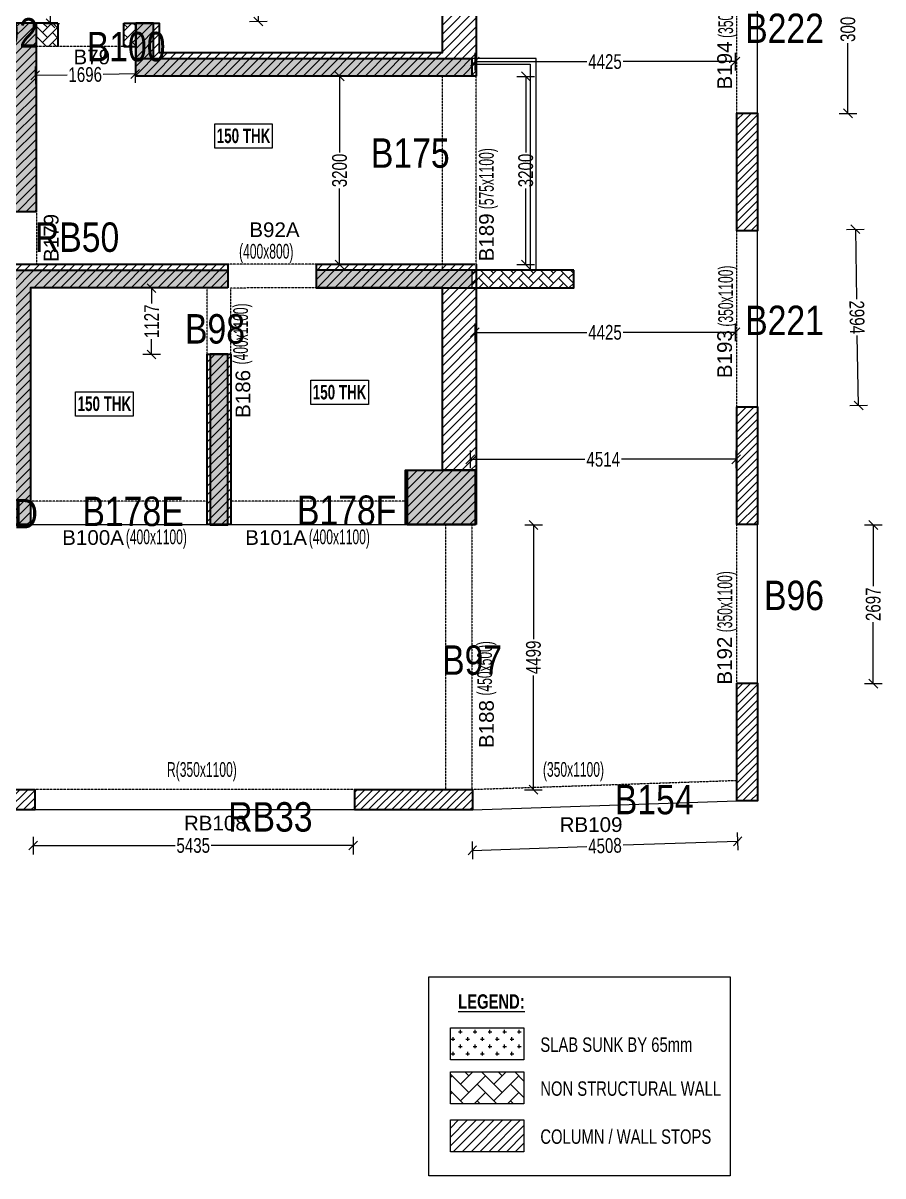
# Model space of a CAD drawing. Header units: millimetres. Extents: x 1 to 72184, y 68 to 60126.
# Drawn here: x 57437 to 72041, y 68 to 19661 of the extents above; entities that cross this region are included whole.
import ezdxf
from ezdxf.enums import TextEntityAlignment as Align

# ---------------------------------------------------------------- set-up
doc = ezdxf.new("R2010")
doc.units = ezdxf.units.MM
doc.linetypes.add('HIDDEN', pattern=[0.375, 0.25, -0.125])
for name, color, linetype, lineweight in [('A-FLOR-IDEN', 11, 'Continuous', 9), ('G-ANNO-TEXT', 231, 'Continuous', 9), ('S-BEAM', 7, 'Continuous', 18), ('S-BEAM-IDEN', 2, 'Continuous', 9), ('S-COL HATCH', 9, 'Continuous', 0), ('S-COLS', 5, 'Continuous', 35), ('S-WALL', 4, 'Continuous', 18)]:
    doc.layers.add(name, color=color, linetype=linetype, lineweight=lineweight)
for name, color, linetype in [('Abhinav working', 6, 'Continuous'), ('Beam Nos', 7, 'Continuous'), ('changes', 7, 'Continuous'), ('SUNK SLAB', 8, 'Continuous')]:
    doc.layers.add(name, color=color, linetype=linetype)
doc.styles.add('Dim.s & Anno.(Misc.)', font='ARIALN.TTF')
doc.styles.add('SC-BBS1', font='SansSerif')
doc.styles.add('SOBHA', font='swisscl.ttf')
doc.styles.add('Swis721 LtCn BT', font='swisscl.ttf', dxfattribs={"width": 0.9, "height": 233.355162})
doc.styles.add('Swis721 LtCn BT_2', font='swisscl.ttf', dxfattribs={"height": 244.992296})
doc.styles.add('Swis721 LtCn BT_B', font='', dxfattribs={"width": 0.9, "height": 246.918336})
doc.styles.get('Swis721 LtCn BT_B').set_extended_font_data('Swis721 LtCn BT', bold=True)
doc.dimstyles.new('S-100', dxfattribs={"dimscale": 100, "dimtxt": 2.5, "dimasz": 1.5, "dimexe": 1.5, "dimexo": 1.5, "dimgap": 0.1, "dimtad": 0, "dimdec": 0, "dimrnd": 0.0005, "dimzin": 0, "dimdsep": 46, "dimtxsty": 'SOBHA', "dimblk": 'OBLIQUE', "dimcen": 0.09, "dimclrd": 8, "dimclre": 8, "dimclrt": 6, "dimadec": 0, "dimazin": 0, "dimtfac": 1, "dimtdec": 0, "dimtofl": 0, "dimtmove": 0, "dimatfit": 3, "dimfxl": 1.5, "dimfxlon": 1, "dimtolj": 1, "dimtzin": 0, "dimlwd": -1, "dimlwe": -1, "dimarcsym": 0})
pattern_1 = [(45, (-31699446.87, 20890861.25), (-75.1300955, 75.1300955), [])]
pattern_2 = [(45, (-31618808, 20746156.34), (0, 169.7056275), [360, -120]), (135, (-31618723.15, 20746241.2), (1e-14, 169.7056275), [360, -120])]
pattern_3 = [(45, (-31682274.25, 21473233.52), (-75.1300955, 75.1300955), [])]
pattern_4 = [(45, (-31215772.29, 20872216.62), (-66.29126074, 66.29126074), [])]

# ---------------------------------------------------------------- blocks, each defined once
blk = doc.blocks.new('A$Cd226b1b4')
at = {"layer": 'S-COL HATCH', "transparency": 33554687}
h = blk.add_hatch(dxfattribs=at)
h.set_pattern_fill('ANSI31', color=256, scale=850)
h.set_pattern_definition(pattern_1)
h.paths.add_polyline_path([(53250, 7625), (53250, 19125), (52675, 19125), (52675, 8025), (47865, 8025), (47865, 8525), (47465, 8525), (47465, 7625)])
h = blk.add_hatch(dxfattribs=at)
h.set_pattern_fill('ANSI31', color=256, scale=850)
h.set_pattern_definition(pattern_1)
h.paths.add_polyline_path([(40425, 5325), (40425, 5725), (45379, 5725), (45379, 8525), (45779, 8525), (45779, 5325)])
at = {"layer": 'S-COLS', "elevation": 0}
blk.add_lwpolyline([(53250, 7625), (47465, 7625), (47465, 8525), (47865, 8525), (47865, 8025), (52675, 8025), (52675, 19125), (53250, 19125)], close=True, dxfattribs=at)
blk.add_lwpolyline([(34625, 5325), (45779, 5325), (45779, 8525), (45379, 8525)], dxfattribs=at)
blk = doc.blocks.new('A$Cbe320e20')
at = {"layer": 'S-COL HATCH', "transparency": 33554687}
h = blk.add_hatch(color=256, dxfattribs=at)
h.dxf.hatch_style = 1
h.paths.add_polyline_path([(32554, -400), (32554, 0), (37509, 0), (37509, 2800), (37909, 2800), (37909, -400)])
at = {"layer": 'S-COL HATCH'}
h = blk.add_hatch(dxfattribs=at)
h.set_pattern_fill('AR-HBONE', color=256, scale=30)
h.set_pattern_definition(pattern_2)
h.paths.add_polyline_path([(37909, 2400), (37909, 2800), (38274, 2800), (38274, 2400), (38185, 2400)])
h = blk.add_hatch(dxfattribs=at)
h.set_pattern_fill('AR-HBONE', color=256, scale=30)
h.set_pattern_definition(pattern_2)
h.paths.add_polyline_path([(39394, 2400), (39394, 2800), (39594, 2800), (39594, 2400)])
at = {"layer": 'S-COL HATCH', "transparency": 33554687}
h = blk.add_hatch(color=256, dxfattribs=at)
h.dxf.hatch_style = 1
h.paths.add_polyline_path([(39894, 2800), (39594, 2800), (39594, 2200), (39894, 2200)])
h = blk.add_hatch(color=256, dxfattribs=at)
h.dxf.hatch_style = 1
h.paths.add_polyline_path([(39594, 2200), (39594, 1900), (45304, 1900), (45304, 2200)])
h = blk.add_hatch(dxfattribs=at)
h.set_pattern_fill('ANSI31', color=256, scale=850)
h.set_pattern_definition(pattern_3)
h.paths.add_polyline_path([(37409, -1299), (41159, -1299), (41159, -1699), (37809, -1699), (37809, -5724), (37409, -5724)])
h = blk.add_hatch(dxfattribs=at)
h.set_pattern_fill('ANSI31', color=256, scale=850)
h.set_pattern_definition(pattern_3)
h.paths.add_polyline_path([(42659, -1299), (44804, -1299), (44804, -1303), (45379, -1303), (45379, -4800), (44804, -4800), (44804, -1699), (42659, -1699)])
h = blk.add_hatch(color=256, dxfattribs=at)
h.dxf.hatch_style = 1
h.paths.add_polyline_path([(37509, -1400), (41159, -1400), (41159, -1700), (37809, -1700), (37809, -5725), (37509, -5725)])
h = blk.add_hatch(color=256, dxfattribs=at)
h.dxf.hatch_style = 1
h.paths.add_polyline_path([(42659, -1400), (45304, -1400), (45304, -1700), (42659, -1700)])
at = {"layer": 'S-COL HATCH'}
h = blk.add_hatch(dxfattribs=at)
h.set_pattern_fill('AR-HBONE', color=256, scale=30)
h.set_pattern_definition([(45, (-31802317.5, 20729084.55), (0, 169.7056275), [360, -120]), (135, (-31802232.65, 20729169.4), (1e-14, 169.7056275), [360, -120])])
h.paths.add_polyline_path([(47034, -1700), (47034, -1400), (45304, -1400), (45304, -1700)])
at = {"layer": 'S-COL HATCH', "transparency": 33554687}
h = blk.add_hatch(dxfattribs=at)
h.set_pattern_fill('ANSI31', color=256, scale=850)
h.set_pattern_definition(pattern_3)
h.paths.add_polyline_path([(40809, -2827), (41205, -2827), (41205, -5724), (40809, -5724)])
h = blk.add_hatch(color=256, dxfattribs=at)
h.dxf.hatch_style = 1
h.paths.add_polyline_path([(40859, -2827), (41159, -2827), (41159, -5725), (40859, -5725)])
h = blk.add_hatch(dxfattribs=at)
h.set_pattern_fill('ANSI31', color=256, scale=850)
h.set_pattern_definition(pattern_3)
h.paths.add_polyline_path([(45379, -4800), (45379, -5724), (44179, -5724), (44179, -4800)])
h = blk.add_hatch(color=256, dxfattribs=at)
h.dxf.hatch_style = 1
h.paths.add_polyline_path([(44209, -5725), (45359, -5725), (45359, -4800), (44209, -4800)])
blk.add_line((45304, -1400), (45304, -1700), dxfattribs=at)
at = {"layer": 'S-COLS'}
for p, q in [((38274, 2800), (37909, 2800)), ((38274, 2800), (38274, 2400)), ((39394, 2400), (39394, 2800)), ((39394, 2800), (39594, 2800)), ((39394, 2400), (39594, 2400)), ((41159, -1299), (41159, -1699)), ((42659, -1299), (42659, -1699)), ((37509, -1400), (41159, -1400)), ((41159, -1400), (41159, -1700)), ((41159, -1700), (37809, -1700)), ((37809, -1700), (37809, -5725)), ((41159, -1700), (37809, -1700)), ((37809, -5724), (37409, -5724)), ((37809, -5724), (37409, -5724)), ((37509, -5725), (37809, -5725)), ((41209, -5724), (40809, -5724)), ((41209, -5724), (40809, -5724))]:
    blk.add_line(p, q, dxfattribs=at)
for points in [[(26754, -400), (37909, -400), (37909, 2800), (37509, 2800)], [(37409, -5724), (37409, -1299), (41159, -1299)], [(42659, -1299), (45354, -1299)], [(45379, -1299), (45379, -4800), (44804, -4800), (44804, -1699), (42659, -1699)], [(40813, -1699), (37809, -1699), (37809, -5724)], [(40809, -5724), (40809, -2827), (41209, -2827), (41209, -5724)]]:
    blk.add_lwpolyline(points, dxfattribs=at)
at = {"layer": 'S-COLS', "color": 5}
blk.add_lwpolyline([(39894, 2800), (39594, 2800), (39594, 2200), (39894, 2200)], close=True, dxfattribs=at)
at = {"layer": 'S-COLS'}
for points in [[(45304, 1900), (39594, 1900), (39594, 2200), (45304, 2200)], [(45359, -5725), (44209, -5725), (44209, -4800), (45359, -4800)]]:
    blk.add_lwpolyline(points, close=True, dxfattribs=at)
at = {"layer": 'S-COLS', "elevation": 0}
for points in [[(47034, -1400), (42659, -1400), (42659, -1700), (47034, -1700)], [(41159, -2827), (40859, -2827), (40859, -5725), (41159, -5725)], [(45379, -5724), (44179, -5724), (44179, -4800), (45379, -4800)]]:
    blk.add_lwpolyline(points, close=True, dxfattribs=at)
at = {"layer": 'S-WALL', "color": 7}
for p, q in [((46394, 2200), (45304, 2200)), ((46394, -1400), (46394, 2200)), ((45304, 2100), (46294, 2100)), ((46294, 2100), (46294, -1400))]:
    blk.add_line(p, q, dxfattribs=at)
blk = doc.blocks.new('_OBLIQUE')
at = {"color": 0, "linetype": 'ByBlock'}
blk.add_line((-0.5, -0.5), (0.5, 0.5), dxfattribs=at)
blk = doc.blocks.new('*D354')
at = {"layer": 'Abhinav working', "color": 8, "transparency": 16777216}
for p, q in [((65034, 12097), (65034, 12397)), ((69548, 12097), (69548, 12397)), ((65034, 12247), (66981, 12247)), ((69548, 12247), (67600, 12247))]:
    blk.add_line(p, q, dxfattribs=at)
at = {"layer": 'Defpoints', "color": 0, "transparency": 16777216}
for p in [(69548, 12247), (65034, 11581), (69548, 11581)]:
    blk.add_point(p, dxfattribs=at)
at = {"layer": 'Abhinav working', "color": 8, "transparency": 16777216, "xscale": 150, "yscale": 150, "zscale": 150, "rotation": 180}
blk.add_blockref('_OBLIQUE', (65034, 12247), dxfattribs=at)
at = {"layer": 'Abhinav working', "color": 8, "transparency": 16777216, "xscale": 150, "yscale": 150, "zscale": 150}
blk.add_blockref('_OBLIQUE', (69548, 12247), dxfattribs=at)
at = {"layer": 'Abhinav working', "color": 6, "transparency": 16777216, "insert": (67291, 12247), "char_height": 250, "attachment_point": 5, "style": 'SOBHA'}
blk.add_mtext('\\A1;4514', dxfattribs=at)
blk = doc.blocks.new('*D355')
at = {"layer": 'Abhinav working', "color": 8, "transparency": 16777216}
for p, q in [((71727, 11132), (72027, 11132)), ((71877, 11132), (71877, 10089)), ((71877, 8435), (71877, 9478)), ((71727, 8435), (72027, 8435))]:
    blk.add_line(p, q, dxfattribs=at)
at = {"layer": 'Defpoints', "color": 0, "transparency": 16777216}
for p in [(69884, 11132, 0), (69884, 8435, 0), (71877, 8435)]:
    blk.add_point(p, dxfattribs=at)
at = {"layer": 'Abhinav working', "color": 8, "transparency": 16777216, "xscale": 150, "yscale": 150, "zscale": 150}
for p, rotation in [((71877, 11132), 90), ((71877, 8435), 270)]:
    blk.add_blockref('_OBLIQUE', p, dxfattribs=dict(at, rotation=rotation))
at = {"layer": 'Abhinav working', "color": 6, "transparency": 16777216, "insert": (71877, 9784), "char_height": 250, "attachment_point": 5, "rotation": 90, "style": 'SOBHA'}
blk.add_mtext('\\A1;2697', dxfattribs=at)
blk = doc.blocks.new('*D356')
at = {"layer": 'Abhinav working', "color": 8, "transparency": 16777216}
for p, q in [((65957, 11131), (66257, 11131)), ((66107, 11131), (66106, 9190)), ((66105, 6632), (66106, 8573)), ((65955, 6632), (66255, 6632))]:
    blk.add_line(p, q, dxfattribs=at)
at = {"layer": 'Defpoints', "color": 0, "transparency": 16777216}
for p in [(65034, 11131), (66107, 11131), (65032, 6632)]:
    blk.add_point(p, dxfattribs=at)
at = {"layer": 'Abhinav working', "color": 8, "transparency": 16777216, "xscale": 150, "yscale": 150, "zscale": 150}
for p, rotation in [((66107, 11131), 89.98044890205801), ((66105, 6632), 269.980448902058)]:
    blk.add_blockref('_OBLIQUE', p, dxfattribs=dict(at, rotation=rotation))
at = {"layer": 'Abhinav working', "color": 6, "transparency": 16777216, "insert": (66106, 8881), "char_height": 250, "attachment_point": 5, "rotation": 89.9804, "style": 'SOBHA'}
blk.add_mtext('\\A1;4499', dxfattribs=at)
blk = doc.blocks.new('*D357')
at = {"layer": 'Abhinav working', "color": 8, "transparency": 16777216}
for p, q in [((59769, 15156), (59469, 15156)), ((59619, 15156), (59619, 14895)), ((59619, 14029), (59619, 14290)), ((59769, 14029), (59469, 14029))]:
    blk.add_line(p, q, dxfattribs=at)
at = {"layer": 'Defpoints', "color": 0, "transparency": 16777216}
for p in [(60538, 15156), (59619, 14029), (60538, 14029)]:
    blk.add_point(p, dxfattribs=at)
at = {"layer": 'Abhinav working', "color": 8, "transparency": 16777216, "xscale": 150, "yscale": 150, "zscale": 150}
for p, rotation in [((59619, 15156), 90), ((59619, 14029), 270)]:
    blk.add_blockref('_OBLIQUE', p, dxfattribs=dict(at, rotation=rotation))
at = {"layer": 'Abhinav working', "color": 6, "transparency": 16777216, "insert": (59619, 14593), "char_height": 250, "attachment_point": 5, "rotation": 90, "style": 'SOBHA'}
blk.add_mtext('\\A1;1127', dxfattribs=at)
blk = doc.blocks.new('*D358')
at = {"layer": 'Abhinav working', "color": 8, "transparency": 16777216}
for p, q in [((61244, 21687), (61544, 21693)), ((61394, 21690), (61408, 20997)), ((61434, 19690), (61421, 20384)), ((61284, 19687), (61584, 19693))]:
    blk.add_line(p, q, dxfattribs=at)
at = {"layer": 'Defpoints', "color": 0, "transparency": 16777216}
for p in [(59284, 21648, 0), (59324, 19648), (61434, 19690)]:
    blk.add_point(p, dxfattribs=at)
at = {"layer": 'Abhinav working', "color": 8, "transparency": 16777216, "xscale": 150, "yscale": 150, "zscale": 150}
for p, rotation in [((61394, 21690), 91.14573770742385), ((61434, 19690), 271.1457377074239)]:
    blk.add_blockref('_OBLIQUE', p, dxfattribs=dict(at, rotation=rotation))
at = {"layer": 'Abhinav working', "color": 6, "transparency": 16777216, "insert": (61414, 20690), "char_height": 250, "attachment_point": 5, "rotation": 271.1457, "style": 'SOBHA'}
blk.add_mtext('\\A1;2000', dxfattribs=at)
blk = doc.blocks.new('*D359')
at = {"layer": 'Abhinav working', "color": 8, "transparency": 16777216}
for p, q in [((57642, 18925), (57646, 18625)), ((59338, 18946), (59341, 18646)), ((57644, 18775), (58188, 18782)), ((59340, 18796), (58796, 18789))]:
    blk.add_line(p, q, dxfattribs=at)
at = {"layer": 'Defpoints', "color": 0, "transparency": 16777216}
for p in [(57638, 19235), (59334, 19256), (59340, 18796)]:
    blk.add_point(p, dxfattribs=at)
at = {"layer": 'Abhinav working', "color": 8, "transparency": 16777216, "xscale": 150, "yscale": 150, "zscale": 150}
for p, rotation in [((57644, 18775), 180.7153729808067), ((59340, 18796), 0.7153729808067574)]:
    blk.add_blockref('_OBLIQUE', p, dxfattribs=dict(at, rotation=rotation))
at = {"layer": 'Abhinav working', "color": 6, "transparency": 16777216, "insert": (58492, 18785), "char_height": 250, "attachment_point": 5, "rotation": 0.7154, "style": 'SOBHA'}
blk.add_mtext('\\A1;1696', dxfattribs=at)
blk = doc.blocks.new('*D360')
at = {"layer": 'Abhinav working', "color": 8, "transparency": 16777216}
for p, q in [((57788, 21656), (58053, 21656)), ((57903, 21656), (57903, 20963)), ((57903, 19656), (57903, 20350)), ((57788, 19656), (58053, 19656))]:
    blk.add_line(p, q, dxfattribs=at)
at = {"layer": 'Defpoints', "color": 0, "transparency": 16777216}
for p in [(57638, 21656, 0), (57638, 19656), (57903, 19656)]:
    blk.add_point(p, dxfattribs=at)
at = {"layer": 'Abhinav working', "color": 8, "transparency": 16777216, "xscale": 150, "yscale": 150, "zscale": 150}
for p, rotation in [((57903, 21656), 90), ((57903, 19656), 270)]:
    blk.add_blockref('_OBLIQUE', p, dxfattribs=dict(at, rotation=rotation))
at = {"layer": 'Abhinav working', "color": 6, "transparency": 16777216, "insert": (57903, 20656), "char_height": 250, "attachment_point": 5, "rotation": 90, "style": 'SOBHA'}
blk.add_mtext('\\A1;2000', dxfattribs=at)
blk = doc.blocks.new('*D402')
at = {"layer": 'Abhinav working', "color": 8, "transparency": 16777216}
for p, q in [((69567, 5904), (69578, 5604)), ((65062, 5751), (65072, 5451)), ((69573, 5754), (67628, 5688)), ((65067, 5601), (67012, 5667))]:
    blk.add_line(p, q, dxfattribs=at)
at = {"layer": 'Defpoints', "color": 0, "transparency": 16777216}
for p in [(65044, 6282), (69549, 6435, 0), (69573, 5754)]:
    blk.add_point(p, dxfattribs=at)
at = {"layer": 'Abhinav working', "color": 8, "transparency": 16777216, "xscale": 150, "yscale": 150, "zscale": 150}
for p, rotation in [((69573, 5754), 1.947673915522362), ((65067, 5601), 181.9476739155224)]:
    blk.add_blockref('_OBLIQUE', p, dxfattribs=dict(at, rotation=rotation))
at = {"layer": 'Abhinav working', "color": 6, "transparency": 16777216, "insert": (67320, 5678), "char_height": 250, "attachment_point": 5, "rotation": 1.9477, "style": 'SOBHA'}
blk.add_mtext('\\A1;4508', dxfattribs=at)
blk = doc.blocks.new('*D441')
at = {"layer": 'Abhinav working', "color": 8, "transparency": 16777216}
for p, q in [((57609, 5833), (57609, 5533)), ((57609, 5683), (60020, 5683)), ((63044, 5683), (60633, 5683)), ((63044, 5833), (63044, 5533))]:
    blk.add_line(p, q, dxfattribs=at)
at = {"layer": 'Defpoints', "color": 0, "transparency": 16777216}
for p in [(57609, 6282, 0), (63044, 6282), (63044, 5683)]:
    blk.add_point(p, dxfattribs=at)
at = {"layer": 'Abhinav working', "color": 8, "transparency": 16777216, "xscale": 150, "yscale": 150, "zscale": 150, "rotation": 180}
blk.add_blockref('_OBLIQUE', (57609, 5683), dxfattribs=at)
at = {"layer": 'Abhinav working', "color": 8, "transparency": 16777216, "xscale": 150, "yscale": 150, "zscale": 150}
blk.add_blockref('_OBLIQUE', (63044, 5683), dxfattribs=at)
at = {"layer": 'Abhinav working', "color": 6, "transparency": 16777216, "insert": (60327, 5683), "char_height": 250, "attachment_point": 5, "style": 'SOBHA'}
blk.add_mtext('\\A1;5435', dxfattribs=at)
blk = doc.blocks.new('*D442')
at = {"layer": 'Abhinav working', "color": 8, "transparency": 16777216}
for p, q in [((71423, 16154), (71723, 16160)), ((71573, 16157), (71594, 14968)), ((71627, 13164), (71606, 14353)), ((71477, 13161), (71777, 13166))]:
    blk.add_line(p, q, dxfattribs=at)
at = {"layer": 'Defpoints', "color": 0, "transparency": 16777216}
for p in [(69830, 16126, 0), (71573, 16157), (69884, 13132, 0)]:
    blk.add_point(p, dxfattribs=at)
at = {"layer": 'Abhinav working', "color": 8, "transparency": 16777216, "xscale": 150, "yscale": 150, "zscale": 150}
for p, rotation in [((71573, 16157), 91.0344192439322), ((71627, 13164), 271.0344192439322)]:
    blk.add_blockref('_OBLIQUE', p, dxfattribs=dict(at, rotation=rotation))
at = {"layer": 'Abhinav working', "color": 6, "transparency": 16777216, "insert": (71600, 14660), "char_height": 250, "attachment_point": 5, "rotation": 271.0344, "style": 'SOBHA'}
blk.add_mtext('\\A1;2994', dxfattribs=at)
blk = doc.blocks.new('*D443')
at = {"layer": 'Abhinav working', "color": 8, "transparency": 16777216}
for p, q in [((71297, 21126), (71597, 21126)), ((71447, 21126), (71447, 19932)), ((71447, 18126), (71447, 19319)), ((71297, 18126), (71597, 18126))]:
    blk.add_line(p, q, dxfattribs=at)
at = {"layer": 'Defpoints', "color": 0, "transparency": 16777216}
for p in [(69884, 21126, 0), (71447, 21126), (69884, 18126, 0)]:
    blk.add_point(p, dxfattribs=at)
at = {"layer": 'Abhinav working', "color": 8, "transparency": 16777216, "xscale": 150, "yscale": 150, "zscale": 150}
for p, rotation in [((71447, 21126), 90), ((71447, 18126), 270)]:
    blk.add_blockref('_OBLIQUE', p, dxfattribs=dict(at, rotation=rotation))
at = {"layer": 'Abhinav working', "color": 6, "transparency": 16777216, "insert": (71447, 19626), "char_height": 250, "attachment_point": 5, "rotation": 90, "style": 'SOBHA'}
blk.add_mtext('\\A1;3000', dxfattribs=at)
blk = doc.blocks.new('*D460')
at = {"layer": 'Abhinav working', "color": 8, "transparency": 16777216}
for p, q in [((65825, 18756), (66125, 18756)), ((65975, 18756), (65975, 17463)), ((65975, 15556), (65975, 16849)), ((65825, 15556), (66125, 15556))]:
    blk.add_line(p, q, dxfattribs=at)
at = {"layer": 'Defpoints', "color": 0, "transparency": 16777216}
for p in [(65109, 18756), (65109, 15556), (65975, 15556)]:
    blk.add_point(p, dxfattribs=at)
at = {"layer": 'Abhinav working', "color": 8, "transparency": 16777216, "xscale": 150, "yscale": 150, "zscale": 150}
for p, rotation in [((65975, 18756), 90), ((65975, 15556), 270)]:
    blk.add_blockref('_OBLIQUE', p, dxfattribs=dict(at, rotation=rotation))
at = {"layer": 'Abhinav working', "color": 6, "transparency": 16777216, "insert": (65975, 17156), "char_height": 250, "attachment_point": 5, "rotation": 90, "style": 'SOBHA'}
blk.add_mtext('\\A1;3200', dxfattribs=at)
blk = doc.blocks.new('*D461')
at = {"layer": 'Abhinav working', "color": 8, "transparency": 16777216}
for p, q in [((65109, 14554), (65109, 14254)), ((69534, 14554), (69534, 14254)), ((65109, 14404), (67013, 14404)), ((69534, 14404), (67629, 14404))]:
    blk.add_line(p, q, dxfattribs=at)
at = {"layer": 'Defpoints', "color": 0, "transparency": 16777216}
for p in [(65109, 14806), (69534, 14806), (69534, 14404)]:
    blk.add_point(p, dxfattribs=at)
at = {"layer": 'Abhinav working', "color": 8, "transparency": 16777216, "xscale": 150, "yscale": 150, "zscale": 150, "rotation": 180}
blk.add_blockref('_OBLIQUE', (65109, 14404), dxfattribs=at)
at = {"layer": 'Abhinav working', "color": 8, "transparency": 16777216, "xscale": 150, "yscale": 150, "zscale": 150}
blk.add_blockref('_OBLIQUE', (69534, 14404), dxfattribs=at)
at = {"layer": 'Abhinav working', "color": 6, "transparency": 16777216, "insert": (67321, 14404), "char_height": 250, "attachment_point": 5, "style": 'SOBHA'}
blk.add_mtext('\\A1;4425', dxfattribs=at)
blk = doc.blocks.new('*D462')
at = {"layer": 'Abhinav working', "color": 8, "transparency": 16777216}
for p, q in [((65109, 19156), (65109, 18856)), ((65109, 19006), (67013, 19006)), ((69534, 19006), (67630, 19006)), ((69534, 19156), (69534, 18856))]:
    blk.add_line(p, q, dxfattribs=at)
at = {"layer": 'Defpoints', "color": 0, "transparency": 16777216}
for p in [(65109, 19306), (69534, 19306), (69534, 19006)]:
    blk.add_point(p, dxfattribs=at)
at = {"layer": 'Abhinav working', "color": 8, "transparency": 16777216, "xscale": 150, "yscale": 150, "zscale": 150, "rotation": 180}
blk.add_blockref('_OBLIQUE', (65109, 19006), dxfattribs=at)
at = {"layer": 'Abhinav working', "color": 8, "transparency": 16777216, "xscale": 150, "yscale": 150, "zscale": 150}
blk.add_blockref('_OBLIQUE', (69534, 19006), dxfattribs=at)
at = {"layer": 'Abhinav working', "color": 6, "transparency": 16777216, "insert": (67321, 19006), "char_height": 250, "attachment_point": 5, "style": 'SOBHA'}
blk.add_mtext('\\A1;4425', dxfattribs=at)
blk = doc.blocks.new('*D304')
at = {"layer": 'Abhinav working', "color": 8, "transparency": 16777216}
for p, q in [((62963, 18756), (62663, 18756)), ((62813, 18756), (62813, 17463)), ((62813, 15556), (62813, 16849)), ((62963, 15556), (62663, 15556))]:
    blk.add_line(p, q, dxfattribs=at)
at = {"layer": 'Defpoints', "color": 0, "transparency": 16777216}
for p in [(64534, 18756), (62813, 15556), (64534, 15556)]:
    blk.add_point(p, dxfattribs=at)
at = {"layer": 'Abhinav working', "color": 8, "transparency": 16777216, "xscale": 150, "yscale": 150, "zscale": 150}
for p, rotation in [((62813, 18756), 90), ((62813, 15556), 270)]:
    blk.add_blockref('_OBLIQUE', p, dxfattribs=dict(at, rotation=rotation))
at = {"layer": 'Abhinav working', "color": 6, "transparency": 16777216, "insert": (62813, 17156), "char_height": 250, "attachment_point": 5, "rotation": 90, "style": 'SOBHA'}
blk.add_mtext('\\A1;3200', dxfattribs=at)

msp = doc.modelspace()

# ---------------------------------------------------------------- hatches: boundary and pattern name
at = {"layer": 'S-COL HATCH', "transparency": 33554687}
h = msp.add_hatch(dxfattribs=at)
h.set_pattern_fill('ANSI31', color=256, scale=750)
h.set_pattern_definition(pattern_4)
h.paths.add_polyline_path([(69560.3, 16130.8), (69910.3, 16130.8), (69910.3, 18130.8), (69560.3, 18130.8)])
h = msp.add_hatch(dxfattribs=at)
h.set_pattern_fill('ANSI31', color=256, scale=750)
h.set_pattern_definition(pattern_4)
h.paths.add_polyline_path([(69560.3, 11137.5), (69910.3, 11137.5), (69910.3, 13137.5), (69560.3, 13137.5)])
h = msp.add_hatch(dxfattribs=at)
h.set_pattern_fill('ANSI31', color=256, scale=750)
h.set_pattern_definition(pattern_4)
h.paths.add_polyline_path([(69560.3, 6440.7), (69910.3, 6440.7), (69910.3, 8440.7), (69560.3, 8440.7)])
h = msp.add_hatch(dxfattribs=at)
h.set_pattern_fill('ANSI31', color=256, scale=750)
h.set_pattern_definition(pattern_4)
h.paths.add_polyline_path([(55635.3, 6637.5), (55635.3, 6287.5), (57635.3, 6287.5), (57635.3, 6637.5)])
h = msp.add_hatch(dxfattribs=at)
h.set_pattern_fill('ANSI31', color=256, scale=750)
h.set_pattern_definition([(45, (-31343257.79, 20900885.62), (-66.29126074, 66.29126074), [])])
h.paths.add_polyline_path([(63070.2, 6637.5), (63070.2, 6287.5), (65070.2, 6287.5), (65070.2, 6637.5)])
at = {"layer": 'SUNK SLAB'}
h = msp.add_hatch(dxfattribs=at)
h.set_pattern_fill('CROSS', color=8, scale=500, style=0)
h.set_pattern_definition([(360, (-23541.43, 16393.81), (125, 125), [62.5, -187.5]), (90, (-23510.18, 16362.56), (-125, 125), [62.5, -187.5])])
h.paths.add_polyline_path([(65944.6, 2582.6), (65944.6, 2041.3), (64695, 2041.3), (64695, 2582.6)], flags=0)
h = msp.add_hatch(dxfattribs=at)
h.set_pattern_fill('AR-HBONE', color=8, scale=50, style=0)
h.set_pattern_definition([(45, (-31293905.58, 20965364.67), (7e-14, 282.8427125), [600, -200]), (135, (-31293764.16, 20965506.1), (9e-14, 282.8427125), [600, -200])])
h.paths.add_polyline_path([(65944.6, 1836.1), (65944.6, 1294.8), (64695, 1294.8), (64695, 1836.1)], flags=0)
h = msp.add_hatch(dxfattribs=at)
h.set_pattern_fill('ANSI31', color=8, scale=850, style=0)
h.set_pattern_definition([(45, (-31293905.58, 20966033.17), (-75.1300955, 75.1300955), [])])
h.paths.add_polyline_path([(65944.6, 1019.7), (65944.6, 478.5), (64695, 478.5), (64695, 1019.7)], flags=0)

# ---------------------------------------------------------------- linework, layer by layer
at = {"layer": 'A-FLOR-IDEN', "color": 8, "elevation": 0, "flags": 128}
for points in [[(61670, 17947.2), (61670, 17535.4), (60692.5, 17535.4), (60692.5, 17947.2)], [(63301.3, 13590.2), (63301.3, 13178.4), (62323.8, 13178.4), (62323.8, 13590.2)], [(59307.5, 13393.4), (59307.5, 12981.6), (58330, 12981.6), (58330, 13393.4)]]:
    msp.add_lwpolyline(points, close=True, dxfattribs=at)
at = {"layer": 'G-ANNO-TEXT', "color": 7, "elevation": 0}
for points in [[(64326.4, 3452.5), (69445.1, 3452.5), (69445.1, 68.1), (64326.4, 68.1)], [(65944.6, 2582.6), (65944.6, 2041.3), (64695, 2041.3), (64695, 2582.6)], [(65944.6, 1836.1), (65944.6, 1294.8), (64695, 1294.8), (64695, 1836.1)], [(65944.6, 1019.7), (65944.6, 478.5), (64695, 478.5), (64695, 1019.7)]]:
    msp.add_lwpolyline(points, close=True, dxfattribs=at)
at = {"layer": 'S-BEAM', "linetype": 'HIDDEN'}
for p, q in [((59359.9, 19261.5), (57664.2, 19261.5)), ((64559.9, 15461.5), (64559.9, 18761.5, 0)), ((65134.9, 15461.5), (65134.9, 18761.5, 0)), ((57664.2, 16461.5), (57664.2, 15561.5)), ((62414.2, 15561.5), (60914.2, 15561.5)), ((60564.2, 14034.1), (60564.2, 15161.5)), ((60964.2, 14034.1), (60964.2, 15161.5)), ((62414.2, 15161.5), (60964.2, 15158.2)), ((60556.5, 11536.3), (57562, 11536.3)), ((63927.1, 11536.3), (60956.5, 11536.3)), ((64609.9, 11136.3), (64609.9, 6642)), ((65059.9, 11136.3), (65059.9, 6655.4)), ((65058.3, 6637.3), (69560.3, 6790.9, 0)), ((63070.2, 6637.5, 0), (57635.3, 6637.5, 0))]:
    msp.add_line(p, q, dxfattribs=at)
at = {"layer": 'S-BEAM'}
for p, q in [((60556.5, 11136.3), (57556.5, 11136.3)), ((63927.1, 11136.3), (60956.5, 11136.3)), ((63070.2, 6287.5, 0), (57635.3, 6287.5, 0)), ((65070.2, 6287.5), (69560.3, 6440.7, 0))]:
    msp.add_line(p, q, dxfattribs=at)
at = {"layer": 'S-BEAM', "elevation": 0}
msp.add_lwpolyline([(69910.3, 6440.7), (69910.3, 35224.9)], dxfattribs=at)
at = {"layer": 'S-BEAM', "linetype": 'HIDDEN', "elevation": 0}
msp.add_lwpolyline([(69560.3, 6440.7), (69560.3, 31011.5)], dxfattribs=at)
at = {"layer": 'S-COLS', "elevation": 0}
for points in [[(69560.3, 18130.8), (69910.3, 18130.8), (69910.3, 16130.8), (69560.3, 16130.8)], [(69560.3, 13137.5), (69910.3, 13137.5), (69910.3, 11137.5), (69560.3, 11137.5)], [(69560.3, 8440.7), (69910.3, 8440.7), (69910.3, 6440.7), (69560.3, 6440.7)], [(55635.3, 6637.5), (57635.3, 6637.5), (57635.3, 6287.5), (55635.3, 6287.5)], [(63070.2, 6637.5), (65070.2, 6637.5), (65070.2, 6287.5), (63070.2, 6287.5)]]:
    msp.add_lwpolyline(points, close=True, dxfattribs=at)

# ---------------------------------------------------------------- block references
at = {"layer": 'changes'}
msp.add_blockref('A$Cd226b1b4', (11884.9, 11136.3), dxfattribs=at)
at = {"layer": 'S-COLS'}
msp.add_blockref('A$Cbe320e20', (19755.5, 16860.7), dxfattribs=at)

# ---------------------------------------------------------------- texts
at = {"layer": 'A-FLOR-IDEN', "color": 1, "char_height": 246.92, "width": 1155, "attachment_point": 2, "line_spacing_factor": 0.964267, "style": 'Swis721 LtCn BT_B'}
for insert in [(61181.3, 17869.1), (62812.5, 13512.1), (58818.7, 13315.4)]:
    msp.add_mtext('150 THK', dxfattribs=dict(at, insert=insert))
at = {"layer": 'Abhinav working', "char_height": 500, "attachment_point": 1, "style": 'Dim.s & Anno.(Misc.)'}
for s, insert in [('B222', (69701.7, 19822.1, 0)), ('B102', (56351.6, 19745.7)), ('B100', (58518.8, 19510.9)), ('B175', (63344.7, 17702.3, 0)), ('RB50', (57638.1, 16273)), ('B98', (60187.4, 14714.6)), ('B221^I', (69701.7, 14858.9, 0)), ('B178D', (55938.5, 11574, 0)), ('B178E', (58444.9, 11612.6, 0)), ('B178F', (62088.7, 11631.8, 0)), ('B96', (70022, 10184.4)), ('B97', (64554.6, 9085.2)), ('B154', (67487.4, 6714.8, 0)), ('\\pxt0;RB33', (60920.8, 6420.3))]:
    msp.add_mtext_dynamic_manual_height_columns(s, width=21149.247, gutter_width=5423.5, heights=[0], dxfattribs=dict(at, insert=insert))
at = {"layer": 'Beam Nos', "color": 3, "style": 'SC-BBS1'}
for s, p in [('B79', (58603.7, 18885.5)), ('B92A', (61706.5, 15949.2)), ('B100A', (58625.8, 10717.9, 0)), ('B101A', (61734.3, 10717.9, 0))]:
    msp.add_text(s, height=250, dxfattribs=at).set_placement(p, align=Align.BOTTOM_CENTER)
at = {"layer": 'Beam Nos', "style": 'SC-BBS1'}
for s, p in [('B194', (69552.3, 18940.7, 0)), ('B193', (69552.3, 14034.7, 0)), ('B192', (69552.3, 8826.1, 0))]:
    msp.add_text(s, height=250, rotation=90, dxfattribs=at).set_placement(p, align=Align.BOTTOM_CENTER)
at = {"layer": 'Beam Nos', "color": 3, "style": 'SC-BBS1'}
for s, p in [('B179', (58114.2, 16010)), ('B189', (65507.1, 16019, 0)), ('B186', (61370.8, 13358.7, 0)), ('B188', (65507.1, 7747.6, 0))]:
    msp.add_text(s, height=250, rotation=90, dxfattribs=at).set_placement(p, align=Align.BOTTOM_CENTER)
at = {"layer": 'Beam Nos', "style": 'SC-BBS1'}
for s, p in [('RB108', (60702.4, 5864.8, 0)), ('RB109', (67083.9, 5838.8, 0))]:
    msp.add_text(s, height=250, dxfattribs=at).set_placement(p, align=Align.BOTTOM_CENTER)
at = {"layer": 'G-ANNO-TEXT', "color": 7, "char_height": 244.992, "attachment_point": 1, "line_spacing_factor": 0.971848, "style": 'Swis721 LtCn BT_2'}
for s, insert, width in [('\\fSwis721 LtCn BT|b1|i0|c0|p34|;\\LLEGEND:', (64826.8, 3155), 1299), ('SLAB SUNK BY 65mm', (66222.7, 2421.9), 3845.238), ('NON STRUCTURAL WALL', (66222.7, 1675.4), 3845.238), ('COLUMN / WALL STOPS', (66222.7, 859), 3845.238)]:
    msp.add_mtext(s, dxfattribs=dict(at, insert=insert, width=width))
at = {"layer": 'S-BEAM-IDEN', "style": 'Swis721 LtCn BT', "width": 0.8}
for s, rotation, p in [('(350x1100)', 90, (69495.1, 19409.1)), ('(350x1100)', 90, (69495.1, 14502.6)), ('(400x1100)', 360, (59182.1, 10804.7, 0)), ('(400x1100)', 360, (62290.6, 10804.7, 0)), ('(350x1100)', 90, (69481.1, 9308.1, 0))]:
    msp.add_text(s, height=250, rotation=rotation, dxfattribs=at).set_placement(p)
at = {"layer": 'S-BEAM-IDEN', "color": 3, "style": 'Swis721 LtCn BT', "width": 0.8}
for s, p in [('(575x1100)', (65430.4, 16497.3, 0)), ('(400x1100)', (61256.4, 13859.6)), ('(450x500)', (65400.9, 8232.9))]:
    msp.add_text(s, height=250, rotation=90, dxfattribs=at).set_placement(p)
at = {"layer": 'S-BEAM-IDEN', "style": 'Swis721 LtCn BT', "width": 0.8}
for s, p in [('(400x800)', (61105.5, 15657.5, 0)), ('R(350x1100)', (59881.4, 6850.7)), ('(350x1100)', (66266.9, 6852.3))]:
    msp.add_text(s, height=250, dxfattribs=at).set_placement(p)

# ---------------------------------------------------------------- dimensions: what is measured, and where the dimension line sits
at = {"layer": 'Abhinav working'}
for p1, p2, distance, picture, middle in [((59283.9, 21648.3, 0), (59323.9, 19648.3), 2111, '*D358', (61414.4, 20690.5)), ((69884.2, 18125.6, 0), (69884.2, 21125.6, 0), -1562.7, '*D443', (71446.9, 19625.6)), ((57638.1, 19235.1), (59333.8, 19256.3), -460.3, '*D359', (58491.7, 18785.5)), ((65108.8, 18756.3), (65108.8, 15556.3), 866.2, '*D460', (65974.9, 17156.3)), ((69884.2, 13132.2, 0), (69830.2, 16125.6, 0), -1743.1, '*D442', (71600, 14660.4)), ((65032.3, 6632), (65033.8, 11131.1), -1073.2, '*D356', (66106.3, 8881.2)), ((69884.2, 11132.2, 0), (69884.2, 8435.4, 0), 1993, '*D355', (71877.2, 9783.8)), ((65044.1, 6282.2), (69549.4, 6435.4, 0), -681.6, '*D402', (67319.9, 5677.6))]:
    dim = msp.add_aligned_dim(p1=p1, p2=p2, distance=distance, dimstyle='S-100', dxfattribs=at)
    dim.commit()
    dim.dimension.update_dxf_attribs({"geometry": picture, "text_midpoint": middle})
for base, p1, p2, picture, middle in [((57903.1, 19656.3), (57638.1, 21656.3, 0), (57638.1, 19656.3), '*D360', (57903.1, 20656.3)), ((59619.2, 14028.9), (60538.1, 15156.3), (60538.1, 14028.9), '*D357', (59619.2, 14592.6))]:
    dim = msp.add_linear_dim(base=base, p1=p1, p2=p2, angle=90, dimstyle='S-100', dxfattribs=at)
    dim.commit()
    dim.dimension.update_dxf_attribs({"geometry": picture, "text_midpoint": middle})
for base, p1, p2, picture, middle in [((69534.2, 19006.3), (65108.8, 19306.3), (69534.2, 19306.3), '*D462', (67321.5, 19006.3)), ((69534.2, 14404.4), (65108.8, 14806.3), (69534.2, 14806.3), '*D461', (67321.5, 14404.4)), ((69548.2, 12247), (65033.8, 11581.1), (69548.2, 11581.1), '*D354', (67291, 12247)), ((63044.1, 5683.4), (57609.2, 6282.2, 0), (63044.1, 6282.2), '*D441', (60326.7, 5683.4))]:
    dim = msp.add_linear_dim(base=base, p1=p1, p2=p2, dimstyle='S-100', dxfattribs=at)
    dim.commit()
    dim.dimension.update_dxf_attribs({"geometry": picture, "text_midpoint": middle})
at = {"layer": 'Abhinav working', "color": 3}
dim = msp.add_aligned_dim(p1=(64533.8, 18756.3), p2=(64533.8, 15556.3), distance=-1720.9, dimstyle='S-100', dxfattribs=at)
dim.commit()
dim.dimension.update_dxf_attribs({"geometry": '*D304', "text_midpoint": (62812.9, 17156.3)})

doc.saveas('drawing.dxf')
